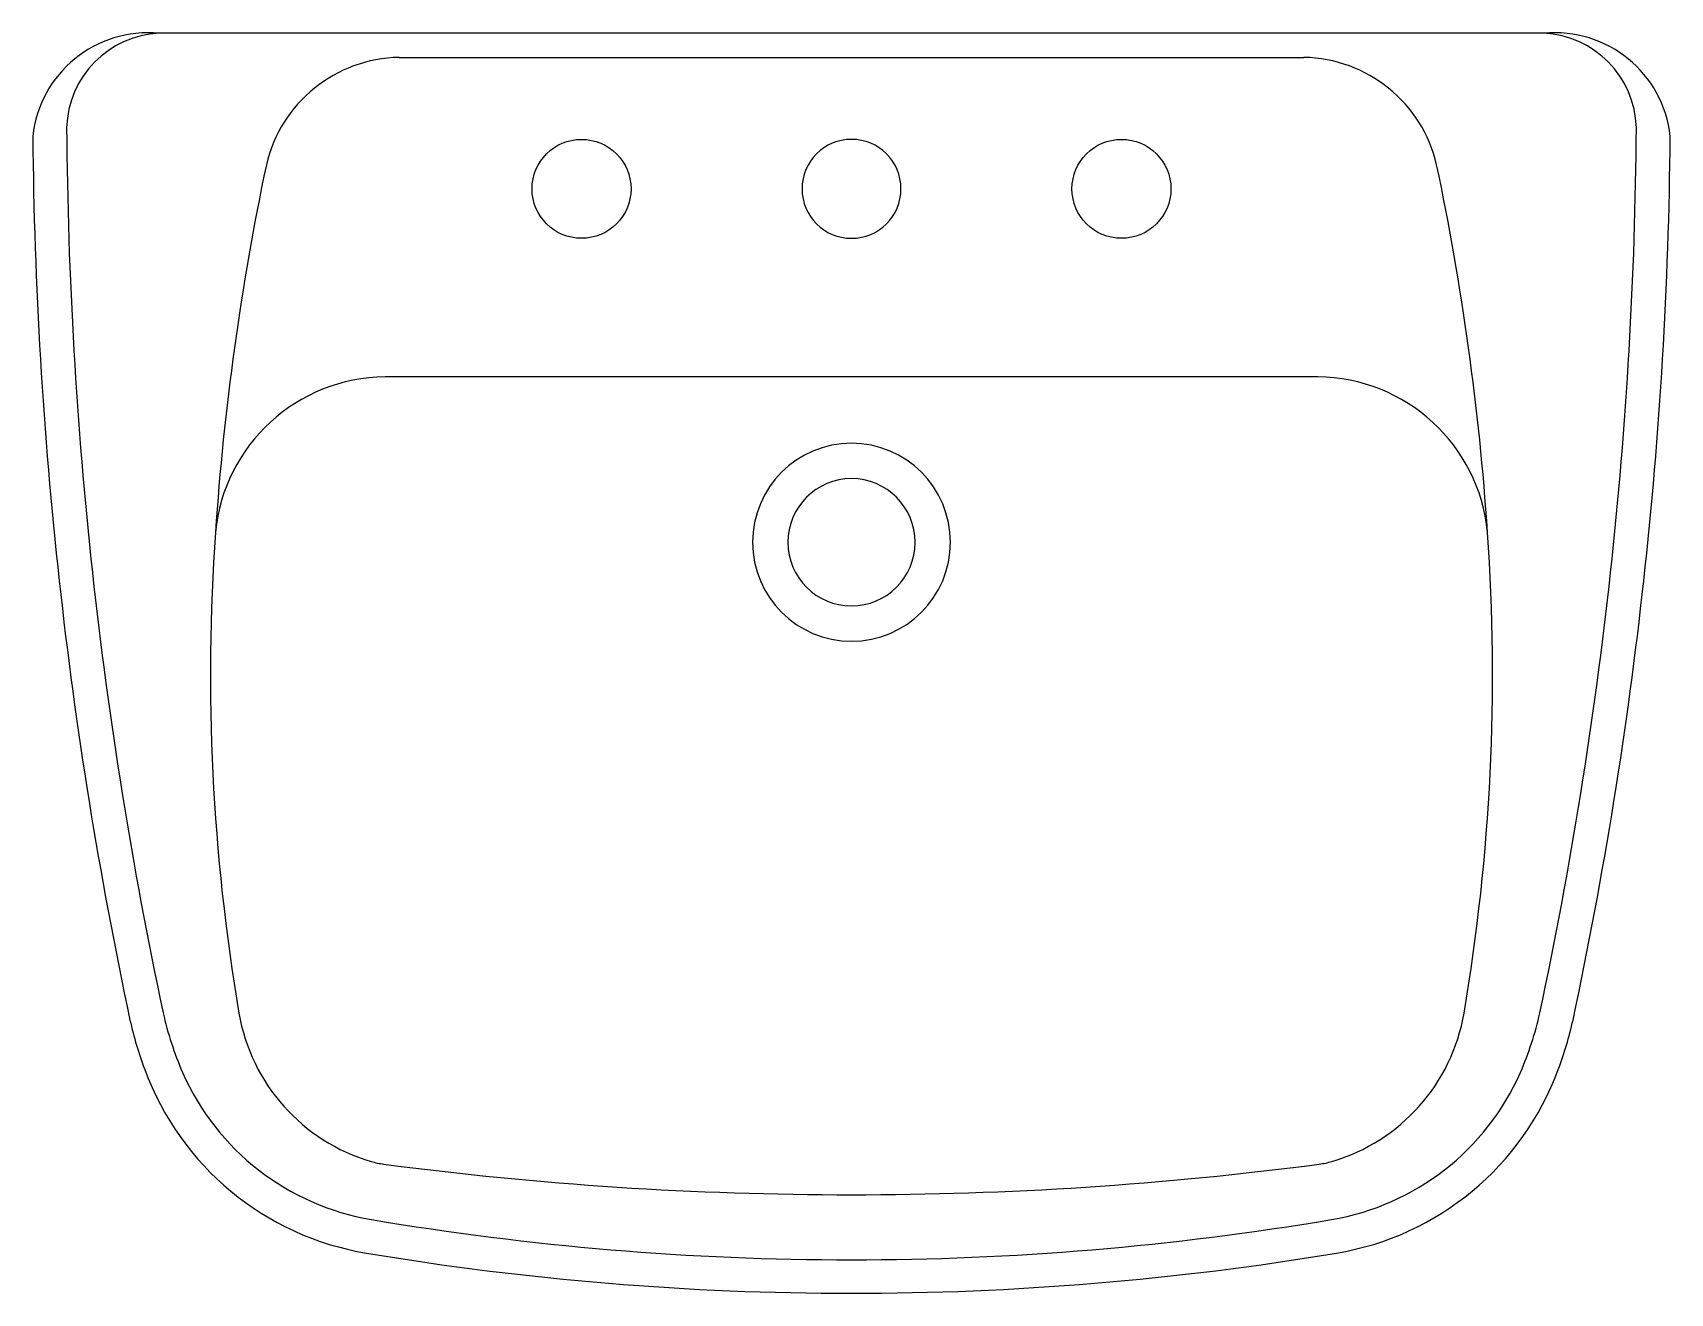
# Model space of a CAD drawing. Extents: x 1232.733 to 1233.313, y 679.857 to 680.303.
import ezdxf

# ---------------------------------------------------------------- set-up
doc = ezdxf.new("R2010")
doc.units = 0
doc.header["$LTSCALE"] = 0.05
doc.header["$MEASUREMENT"] = 0
doc.layers.get('0').update_dxf_attribs({"linetype": 'CONTINUOUS'})

msp = doc.modelspace()

# ---------------------------------------------------------------- linework, layer by layer
for p, q in [((1233.02291, 680.30279), (1232.77804, 680.30279)), ((1233.26778, 680.30279), (1233.02291, 680.30279)), ((1232.86291, 680.29429), (1233.02291, 680.29429)), ((1233.02291, 680.29429), (1233.18291, 680.29429)), ((1233.02291, 680.18129), (1232.85791, 680.18129)), ((1233.18791, 680.18129), (1233.02291, 680.18129))]:
    msp.add_line(p, q)
for centre in [(1232.92741, 680.24779), (1233.11841, 680.24779)]:
    msp.add_circle(centre, 0.0175)
for centre, radius, start, end in [((1232.77408, 680.26196), 0.04102, 84.45054, 173.94057), ((1232.77966, 680.26841), 0.03442, 92.69482, 178.2433), ((1233.27174, 680.26196), 0.04102, 6.05943, 95.54946), ((1233.26616, 680.26841), 0.03442, 1.7567, 87.30518), ((1232.86384, 680.24508), 0.04922, 91.07917, 166.83265), ((1233.18198, 680.24508), 0.04922, 13.16735, 88.92083), ((1234.3038, 680.28099), 1.57058, 180.53593, 192.02416), ((1234.3038, 680.28099), 1.55858, 180.42344, 192.02162), ((1233.02291, 680.24779), 0.0175, 90, 270), ((1233.02291, 680.24779), 0.0175, 270, 90), ((1231.74202, 680.28099), 1.55858, 347.97838, 359.57656), ((1231.74202, 680.28099), 1.57058, 347.97584, 359.46407), ((1233.73251, 680.06313), 0.93673, 168.09988, 176.13385), ((1232.31331, 680.06313), 0.93673, 3.86615, 11.90012), ((1232.85853, 680.12039), 0.06091, 90.58602, 174.43487), ((1233.18729, 680.12039), 0.06091, 5.56513, 89.41398), ((1233.02291, 680.12279), 0.035, 90, 270), ((1233.02291, 680.12279), 0.035, 270, 90), ((1233.02291, 680.12279), 0.0225, 90, 270), ((1233.02291, 680.12279), 0.0225, 270, 90), ((1233.51178, 680.07598), 0.71564, 175.96849, 189.62761), ((1232.53404, 680.07598), 0.71564, 350.37239, 4.03151), ((1232.89579, 679.9826), 0.13131, 192.67075, 200.64773), ((1232.89579, 679.9826), 0.11931, 192.70255, 203.3693), ((1232.8716, 679.96748), 0.06633, 189.70668, 253.69155), ((1233.17422, 679.96748), 0.06633, 286.30845, 350.29332), ((1233.15003, 679.9826), 0.11931, 336.6307, 347.29745), ((1233.15003, 679.9826), 0.13131, 339.35227, 347.32925), ((1232.86798, 679.97135), 0.10133, 200.24202, 260.54347), ((1232.86798, 679.97135), 0.08933, 203.82261, 260.41842), ((1233.17783, 679.97135), 0.08933, 279.58158, 336.17739), ((1233.17783, 679.97135), 0.10133, 279.45653, 339.75798), ((1232.8614, 679.93261), 0.03, 253.69155, 262.52116), ((1233.02291, 681.16292), 1.27087, 262.52116, 277.47884), ((1233.18442, 679.93261), 0.03, 277.47884, 286.30845), ((1233.02291, 680.88912), 1.02008, 260.41842, 279.58158), ((1233.02291, 680.90148), 1.04428, 260.54347, 279.45653)]:
    msp.add_arc(centre, radius, start, end)

doc.saveas('drawing.dxf')
